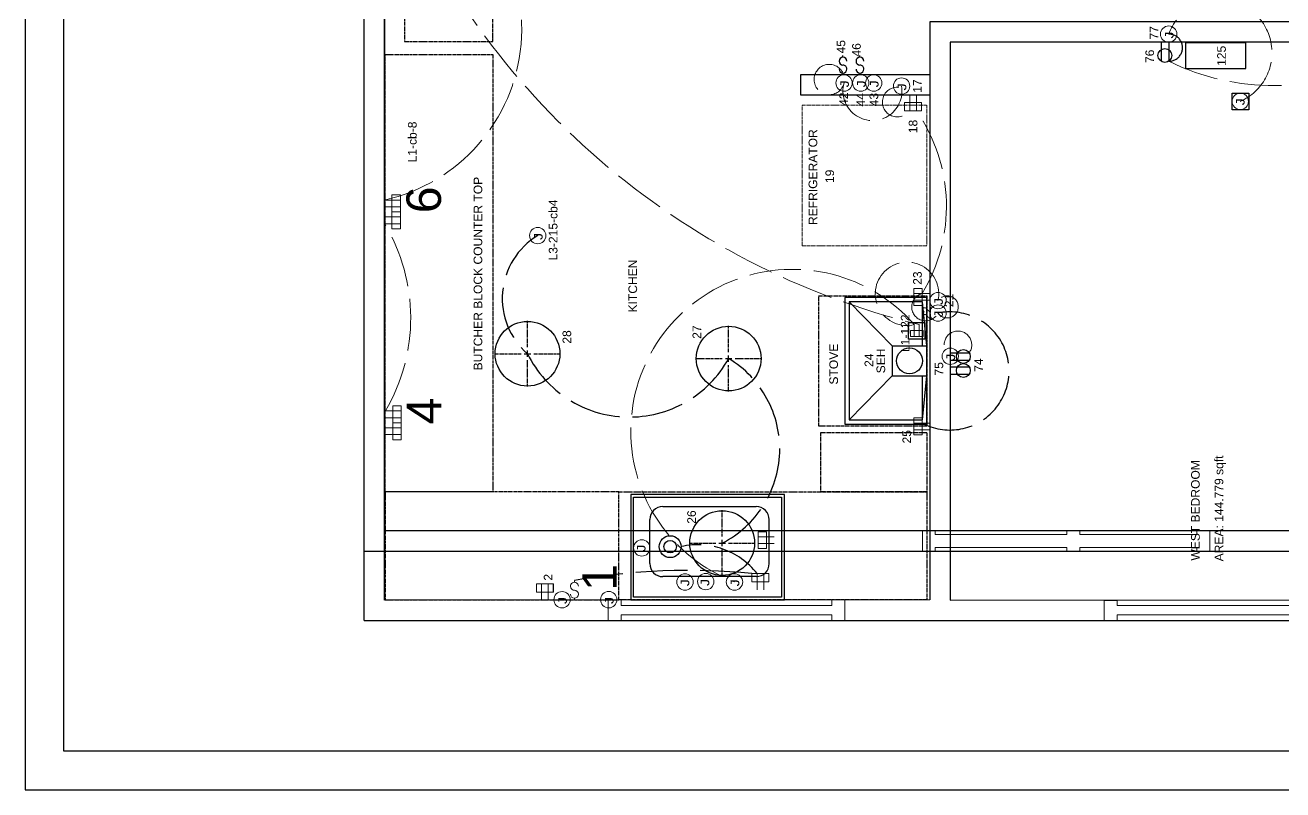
# Model space of a CAD drawing. Header units: inches. Extents: x 12 to 619, y -4 to 515.
# Drawn here: x 12.1 to 303.6, y -4 to 173.2 of the extents above; entities that cross this region are included whole.
import ezdxf

# ---------------------------------------------------------------- set-up
doc = ezdxf.new("R2010")
doc.units = ezdxf.units.IN
doc.header["$MEASUREMENT"] = 0
doc.linetypes.add('ACAD_ISO02W100', pattern=[15, 12, -3])
doc.linetypes.add('CENTER2', pattern=[1.125, 0.75, -0.125, 0.125, -0.125])
doc.layers.get('0').update_dxf_attribs({"color": 1, "lineweight": 9})
for name, color, linetype, lineweight in [('00-page-edge', 7, 'Continuous', 9), ('A101-Floorplan-1st-floor', 7, 'Continuous', 9), ('A201-Floorplan-2nd-floor', 7, 'Continuous', 9), ('A201-Text', 7, 'Continuous', 9), ('E201-Electrical-2nd-floor', 3, 'Continuous', 9)]:
    doc.layers.add(name, color=color, linetype=linetype, lineweight=lineweight)
doc.styles.add('Reg', font='Courier New.ttf', dxfattribs={"height": 1})
doc.styles.get("Standard").update_dxf_attribs({"font": 'Arial.ttf', "height": 2})

# ---------------------------------------------------------------- blocks, each defined once
blk = doc.blocks.new('refrigerator')
at = {"layer": 'A201-Floorplan-2nd-floor', "linetype": 'CENTER2'}
blk.add_lwpolyline([(0, 0), (-32.62500000000004, -5.684341886080801e-14), (-32.62500000000004, 28.92500000000001), (-2.842170943040401e-14, 28.92500000000001)], close=True, dxfattribs=at)
blk = doc.blocks.new('stove')
at = {"layer": 'A201-Floorplan-2nd-floor', "linetype": 'CENTER2', "lineweight": 30}
blk.add_lwpolyline([(-30.26531126583917, 24.99999999999997), (0, 24.99999999999997), (0, 0), (-30.26531126583917, -2.842170943040401e-14)], close=True, dxfattribs=at)
blk = doc.blocks.new('L1-family-room-patio-doors')
at = {"layer": 'A101-Floorplan-1st-floor'}
for p, q in [((1.4210854715202e-14, 66.63006426252417), (-4.749999999999964, 66.6300642625242)), ((-0.06611975256761582, 66.63006426252417), (-0.06611975256761582, 63.63006426252417)), ((-3.931971130998029, 63.63006426252423), (-4.749999999999972, 63.6300642625242)), ((-3.931971130998008, 33.12540443734878), (-3.931971130998022, 63.63006426252417)), ((-0.9319711309980079, 33.12540443734878), (-0.9319711309980221, 63.63006426252417)), ((-7.105427357601002e-15, 63.63006426252417), (-0.9319711309980221, 63.6300642625242)), ((-4.749999999999972, 33.12540443734878), (-3.931971130998008, 33.12540443734878)), ((-0.9319711309980079, 33.12540443734878), (-1.4210854715202e-14, 33.12540443734878)), ((-0.06611975256760871, 33.12807143744789), (-0.06611975256760871, 30.12807143744789)), ((-4.749999999999972, 30.12540443734878), (-3.931971130998001, 30.12540443734872)), ((-3.931971130997994, 2.999999999999943), (-3.931971130998008, 30.12540443734872)), ((-0.9319711309979937, 2.999999999999943), (-0.9319711309980079, 30.12540443734872)), ((-0.9319711309979937, 30.12540443734866), (0, 30.12540443734872)), ((-4.749999999999964, 3), (-3.931971130998001, 3.000000000000057)), ((-0.9319711309979937, 3.000000000000057), (0, 3)), ((-0.06611975256760161, 3.000719240634851), (-0.06611975256760161, 0.0007192406348508484)), ((-4.749999999999964, 0), (0, 0))]:
    blk.add_line(p, q, dxfattribs=at)
at = {"layer": 'A101-Floorplan-1st-floor', "lineweight": 30}
for p, q in [((-4.749999999999964, 66.63006426252417), (-4.749999999999972, 63.6300642625242)), ((-4.749999999999957, 33.12540443734878), (-4.749999999999972, 30.12540443734878)), ((-4.749999999999964, 3), (-4.749999999999964, 0))]:
    blk.add_line(p, q, dxfattribs=at)
blk = doc.blocks.new('L2-switch-1')
at = {"layer": 'E201-Electrical-2nd-floor'}
for p, q in [((0.4056114763056229, 0, -43.5), (0, 0, -43.5)), ((4.082971790650141, 0, -43.5), (4.488463486875091, 0, -43.5))]:
    blk.add_line(p, q, dxfattribs=at)
for centre, radius, start, end in [((1.321572804335801, 0, -43.5), 0.9159613280301818, 90, 270), ((3.167010462619977, -2.842170943040401e-14, -43.5), 0.9159613280302098, 269.999999999998, 179.9999999999984), ((1.335087806559557, -2.842170943040401e-14, -43.5), 0.9159613280302118, 270.000000000002, 1.628443996909321e-12)]:
    blk.add_arc(centre, radius, start, end, dxfattribs=at)
blk = doc.blocks.new('L2-gfci-duplex-2')
at = {"layer": 'E201-Electrical-2nd-floor'}
for p, q in [((0, 0, -43.5), (3.724780324608616, -5.684341886080801e-14, -43.5)), ((3.724780324608616, 1.176676627787373, -43.5), (1.787280324608616, 1.176676627787401, -43.5)), ((1.787280324608616, -2.74557879817047, -43.5), (1.787280324608616, 1.176676627787373, -43.5)), ((0, -1.568902170383069, -43.5), (3.724780324608616, -1.568902170383069, -43.5))]:
    blk.add_line(p, q, dxfattribs=at)
at = {"layer": 'E201-Electrical-2nd-floor', "elevation": -43.5}
blk.add_lwpolyline([(1.787280324608616, -2.74557879817047), (1.787280324608616, 1.176676627787373), (3.724780324608616, 1.176676627787373), (3.724780324608616, -2.745578798170499)], close=True, dxfattribs=at)
blk = doc.blocks.new('L2-north-kitchen-butcher-block')
at = {"layer": 'A201-Floorplan-2nd-floor', "linetype": 'CENTER2', "lineweight": 30}
blk.add_lwpolyline([(-5.684341886080801e-14, -25), (-101.3226223800502, -25), (-101.3226223800502, 0), (0, 0)], close=True, dxfattribs=at)
blk = doc.blocks.new('L2-kitchen-NW-butcher-block')
at = {"layer": 'A201-Floorplan-2nd-floor', "linetype": 'CENTER2', "lineweight": 30}
blk.add_lwpolyline([(24.99999999999998, -54.1875365671641), (24.99999999999996, -1.4210854715202e-14), (0, 0), (-1.4210854715202e-14, -54.18753656716407)], close=True, dxfattribs=at)
blk = doc.blocks.new('L2-kitchen-butcher-block-sink')
at = {"layer": 'A201-Floorplan-2nd-floor', "linetype": 'CENTER2', "lineweight": 30}
blk.add_lwpolyline([(1.4210854715202e-14, 71.36250000000004), (25.00000000000001, 71.36250000000004), (25.00000000000001, 2.842170943040401e-14), (0, 0)], close=True, dxfattribs=at)
blk = doc.blocks.new('L2-butcher-block-west-stove')
at = {"layer": 'A201-Floorplan-2nd-floor', "linetype": 'CENTER2', "lineweight": 30}
for p, q in [((13.68750000000001, 24.62429887849328), (1.4210854715202e-14, 24.62429887849333)), ((0, 0), (1.4210854715202e-14, 24.62429887849333)), ((13.68750000000001, 0), (13.68750000000001, 24.62429887849331)), ((13.68750000000001, 0), (0, 0))]:
    blk.add_line(p, q, dxfattribs=at)
blk = doc.blocks.new('smart-hood')
at = {"lineweight": 30}
for p, q in [((11.15624999999999, 8), (11.15624999999999, 0)), ((18.15624999999999, 8), (11.15624999999999, 8)), ((18.15624999999999, 8), (18.15624999999999, 0))]:
    blk.add_line(p, q, dxfattribs=at)
blk.add_lwpolyline([(0, 0), (29.3125, 0), (29.3125, 19), (0, 19)], close=True, dxfattribs=at)
blk.add_lwpolyline([(18.15624999999999, 1), (28.3125, 1), (28.3125, 18), (1, 18), (1, 1), (11.15624999999999, 1)], dxfattribs=at)
blk.add_circle((14.65624999999999, 4), 3, dxfattribs=at)
blk = doc.blocks.new('L2-stove-exhaust-hood')
at = {"layer": 'A201-Floorplan-2nd-floor', "lineweight": 30}
for p, q in [((0, 8), (-10.15624999999999, 18)), ((17.15625000000003, 18), (7, 8)), ((-10.15624999999999, 1), (0, 0)), ((7, 0), (17.15625000000003, 1))]:
    blk.add_line(p, q, dxfattribs=at)
blk.add_blockref('smart-hood', (-11.15624999999999, 0), dxfattribs=at)
blk = doc.blocks.new('L2-gfci-duplex-4')
at = {"layer": 'E201-Electrical-2nd-floor'}
for p, q in [((-3.922255425957857, 0, -48.875), (-3.922255425957857, -1.961127712978907, -48.875)), ((3.922255425957886, 0, -48.875), (-3.922255425957857, 0, -48.875)), ((-2.74557879817047, 1.763652611629709, -48.875), (-2.745578798170442, -1.961127712978907, -48.875)), ((-1.176676627787401, 1.763652611629709, -48.875), (-1.176676627787401, -1.961127712978907, -48.875)), ((0, -1.961127712978922, -48.875), (0, 0, -48.875)), ((1.176676627787401, 1.695715670544189, -48.875), (1.176676627787415, -1.961127712978922, -48.875)), ((2.74557879817047, 1.695715670544189, -48.875), (2.745578798170484, -1.961127712978922, -48.875)), ((3.922255425957871, -1.961127712978922, -48.875), (3.922255425957886, 1.4210854715202e-14, -48.875)), ((-3.922255425957857, -1.961127712978907, -48.875), (3.9222554259579, -1.961127712978922, -48.875))]:
    blk.add_line(p, q, dxfattribs=at)
blk = doc.blocks.new('L2-gfci-duplex-6')
at = {"layer": 'E201-Electrical-2nd-floor'}
for p, q in [((-3.922255425957871, 0, -49.375), (-3.922255425957871, -1.961127712978907, -49.375)), ((3.922255425957871, 0, -49.375), (-3.922255425957871, 0, -49.375)), ((-2.745578798170484, 1.691140943116366, -49.375), (-2.745578798170442, -1.961127712978907, -49.375)), ((-1.176676627787401, 1.691140943116366, -49.375), (-1.176676627787401, -1.961127712978907, -49.375)), ((-2.842170943040401e-14, -1.961127712978922, -49.375), (0, 0, -49.375)), ((1.176676627787401, 1.695715670544189, -49.375), (1.176676627787401, -1.961127712978922, -49.375)), ((2.74557879817047, 1.695715670544189, -49.375), (2.74557879817047, -1.961127712978922, -49.375)), ((3.922255425957871, -1.961127712978922, -49.375), (3.922255425957871, 1.4210854715202e-14, -49.375)), ((-3.922255425957871, -1.961127712978907, -49.375), (3.9222554259579, -1.961127712978922, -49.375))]:
    blk.add_line(p, q, dxfattribs=at)
blk = doc.blocks.new('L2-gfci-duplex-10')
at = {"layer": 'E201-Electrical-2nd-floor'}
for p, q in [((0, 1.568902170383069), (3.724780324608616, 1.568902170383012)), ((0, 0), (3.724780324608616, 0)), ((3.724780324608616, 2.745578798170442), (1.787280324608616, 2.74557879817047)), ((1.787280324608616, -1.176676627787401), (1.787280324608616, 2.745578798170442))]:
    blk.add_line(p, q, dxfattribs=at)
blk.add_lwpolyline([(1.787280324608616, -1.176676627787401), (1.787280324608616, 2.745578798170442), (3.724780324608616, 2.745578798170442), (3.724780324608616, -1.17667662778743)], close=True, dxfattribs=at)
blk = doc.blocks.new('L2-gfci-duplex-9')
at = {"layer": 'E201-Electrical-2nd-floor'}
for p, q in [((-1.4210854715202e-14, 0), (-2.842170943040401e-14, -1.9375)), ((3.922255425957857, 0), (0, 0)), ((1.176676627787373, -3.724780324608616), (1.176676627787401, 0)), ((2.745578798170442, -3.724780324608616), (2.745578798170442, 0)), ((3.922255425957857, -1.9375), (3.922255425957857, 0)), ((3.922255425957843, -1.9375), (-1.4210854715202e-14, -1.9375))]:
    blk.add_line(p, q, dxfattribs=at)
blk = doc.blocks.new('L2-cabinet-holding-kitchen-sink')
at = {"layer": 'A201-Floorplan-2nd-floor', "lineweight": -3}
for points in [[(0, 0), (1.4210854715202e-14, 35.5625), (-24.42084629906744, 35.5625), (-24.39731310631203, 0)], [(-23.77272655809248, 0.6249999999999716), (-23.79543257359816, 34.9375), (-0.6249999999999929, 34.93750000000003), (-0.6250000000000071, 0.6249999999999716)]]:
    blk.add_lwpolyline(points, close=True, dxfattribs=at)
blk = doc.blocks.new('L2-insinkerator')
at = {"layer": 'E201-Electrical-2nd-floor', "lineweight": -3}
blk.add_circle((-2.131628207280301e-14, 2.528715035983168), 2.528715035983169, dxfattribs=at)
blk = doc.blocks.new('L2-kitchen-sink-and-drain')
at = {"layer": 'A201-Floorplan-2nd-floor', "lineweight": -3}
for p, q in [((-3.937500000000036, 4.71875), (6.281249999999993, 4.718749999999972)), ((-6.937500000000078, -19.96875000000003), (-6.937500000000043, 1.71875)), ((9.281249999999986, 1.718749999999972), (9.281249999999979, -19.96875000000003)), ((-3.937500000000078, -22.96875000000003), (6.281249999999979, -22.96875000000003))]:
    blk.add_line(p, q, dxfattribs=at)
blk.add_circle((0, 0), 1.454589273931147, dxfattribs=at)
for centre, start, end in [((-3.937500000000043, 1.71875), 90, 180), ((6.281249999999986, 1.718749999999972), 0, 90), ((-3.937500000000078, -19.96875000000003), 180, 270), ((6.281249999999979, -19.96875000000003), 270, 0)]:
    blk.add_arc(centre, 3.000000000000001, start, end, dxfattribs=at)
blk = doc.blocks.new('L2-gfci-duplex-18')
at = {"layer": 'E201-Electrical-2nd-floor'}
for p, q in [((-3.724780324608616, 2.745578798170527, -29.75), (-1.787280324608616, 2.745578798170527, -29.75)), ((-1.787280324608616, 2.74557879817047, -29.75), (-3.724780324608616, 2.74557879817047, -29.75)), ((-3.724780324608616, 2.74557879817047, -29.75), (-3.724780324608616, -1.176676627787401, -29.75)), ((0, 1.568902170383126, -29.75), (-3.724780324608616, 1.568902170383097, -29.75)), ((0, 1.568902170383069, -29.75), (-3.724780324608616, 1.568902170383069, -29.75)), ((0, 0, -29.75), (-3.724780324608616, 0, -29.75)), ((-1.787280324608616, 2.74557879817047, -29.75), (-1.787280324608616, -1.176676627787401, -29.75)), ((-3.724780324608616, -1.176676627787401, -29.75), (-1.787280324608616, -1.176676627787401, -29.75))]:
    blk.add_line(p, q, dxfattribs=at)
blk = doc.blocks.new('L2-gfci-duplex-23')
at = {"layer": 'E201-Electrical-2nd-floor'}
for p, q in [((-1.176676627787387, 3.724780324608616, -56.5), (-1.176676627787401, 1.787280324608616, -56.5)), ((2.745578798170484, 3.724780324608616, -56.5), (-1.176676627787373, 3.724780324608616, -56.5)), ((0, 0, -56.5), (2.842170943040401e-14, 3.724780324608616, -56.5)), ((1.568902170383069, 0, -56.5), (1.568902170383069, 3.724780324608616, -56.5)), ((2.745578798170484, 1.787280324608616, -56.5), (2.745578798170484, 3.724780324608616, -56.5)), ((2.74557879817047, 1.787280324608616, -56.5), (-1.176676627787387, 1.787280324608616, -56.5))]:
    blk.add_line(p, q, dxfattribs=at)
blk = doc.blocks.new('L2-j-box-22')
at = {"layer": 'E201-Electrical-2nd-floor'}
blk.add_circle((0, -1.897563824351437), 1.897563824351379, dxfattribs=at)
at = {"layer": 'E201-Electrical-2nd-floor', "lineweight": 5, "style": 'Reg'}
blk.add_text('J', height=2.000000000000002, dxfattribs=at).set_placement((-1.251598938142592, -3.011922452136361))
blk = doc.blocks.new('L2-j-box-21')
at = {"layer": 'E201-Electrical-2nd-floor'}
blk.add_circle((0, -1.897563824351408), 1.897563824351379, dxfattribs=at)
at = {"layer": 'E201-Electrical-2nd-floor', "lineweight": 5, "style": 'Reg'}
blk.add_text('J', height=2.000000000000002, dxfattribs=at).set_placement((-1.251598938142592, -3.011922452136332))
blk = doc.blocks.new('L2-gfci-duplex-25')
at = {"layer": 'E201-Electrical-2nd-floor'}
for p, q in [((-1.176676627787387, 3.724780324608616, -56.5), (-1.176676627787401, 1.787280324608616, -56.5)), ((2.745578798170484, 3.724780324608616, -56.5), (-1.176676627787373, 3.724780324608616, -56.5)), ((0, 0, -56.5), (2.842170943040401e-14, 3.724780324608616, -56.5)), ((1.568902170383069, 0, -56.5), (1.568902170383069, 3.724780324608616, -56.5)), ((2.745578798170484, 1.787280324608616, -56.5), (2.745578798170484, 3.724780324608616, -56.5)), ((2.74557879817047, 1.787280324608616, -56.5), (-1.176676627787387, 1.787280324608616, -56.5))]:
    blk.add_line(p, q, dxfattribs=at)
blk = doc.blocks.new('*U117')
at = {"layer": 'E201-Electrical-2nd-floor', "color": 0, "linetype": 'CENTER2', "lineweight": -3, "transparency": 16777216}
for p, q in [((0, 1.5), (0, 7.62)), ((-7.62, 0), (-1.5, 0)), ((1.5, 0), (7.62, 0)), ((0, -7.62), (0, -1.5))]:
    blk.add_line(p, q, dxfattribs=at)
at = {"layer": 'E201-Electrical-2nd-floor', "color": 0, "linetype": 'Continuous', "lineweight": -3, "transparency": 16777216}
for p, q in [((-0.75, 0), (0.75, 0)), ((0, -0.75), (0, 0.75))]:
    blk.add_line(p, q, dxfattribs=at)
blk = doc.blocks.new('L2-ceiling-led-26')
at = {"layer": 'E201-Electrical-2nd-floor', "lineweight": -3}
blk.add_circle((-1.4210854715202e-14, 2.842170943040401e-14, -94.5), 7.5, dxfattribs=at)
at = {"layer": 'E201-Electrical-2nd-floor', "linetype": 'CENTER2', "lineweight": -3, "rotation": 270}
blk.add_blockref('*U117', (-1.4210854715202e-14, 2.842170943040401e-14, -94.5), dxfattribs=at)
blk = doc.blocks.new('*U119')
at = {"layer": 'E201-Electrical-2nd-floor', "color": 0, "linetype": 'CENTER2', "lineweight": -3, "transparency": 16777216}
for p, q in [((0, 1.5), (0, 7.62)), ((-7.62, 0), (-1.5, 0)), ((1.5, 0), (7.62, 0)), ((0, -7.62), (0, -1.5))]:
    blk.add_line(p, q, dxfattribs=at)
at = {"layer": 'E201-Electrical-2nd-floor', "color": 0, "linetype": 'Continuous', "lineweight": -3, "transparency": 16777216}
for p, q in [((-0.75, 0), (0.75, 0)), ((0, -0.75), (0, 0.75))]:
    blk.add_line(p, q, dxfattribs=at)
blk = doc.blocks.new('L2-ceiling-led-27')
at = {"layer": 'E201-Electrical-2nd-floor', "lineweight": -3}
blk.add_circle((0, 2.842170943040401e-14, -93.5), 7.5, dxfattribs=at)
at = {"layer": 'E201-Electrical-2nd-floor', "linetype": 'CENTER2', "lineweight": -3, "rotation": 270}
blk.add_blockref('*U119', (0, 2.842170943040401e-14, -93.5), dxfattribs=at)
blk = doc.blocks.new('*U121')
at = {"layer": 'E201-Electrical-2nd-floor', "color": 0, "linetype": 'CENTER2', "lineweight": -3, "transparency": 16777216}
for p, q in [((0, 1.5), (0, 7.62)), ((-7.62, 0), (-1.5, 0)), ((1.5, 0), (7.62, 0)), ((0, -7.62), (0, -1.5))]:
    blk.add_line(p, q, dxfattribs=at)
at = {"layer": 'E201-Electrical-2nd-floor', "color": 0, "linetype": 'Continuous', "lineweight": -3, "transparency": 16777216}
for p, q in [((-0.75, 0), (0.75, 0)), ((0, -0.75), (0, 0.75))]:
    blk.add_line(p, q, dxfattribs=at)
blk = doc.blocks.new('L2-ceiling-led-28')
at = {"layer": 'E201-Electrical-2nd-floor', "lineweight": -3}
blk.add_circle((-2.842170943040401e-14, 0, -93.875), 7.5, dxfattribs=at)
at = {"layer": 'E201-Electrical-2nd-floor', "linetype": 'CENTER2', "lineweight": -3, "rotation": 270}
blk.add_blockref('*U121', (-2.842170943040401e-14, 0, -93.875), dxfattribs=at)
blk = doc.blocks.new('L2-j-box-14')
at = {"layer": 'E201-Electrical-2nd-floor'}
blk.add_circle((0, -1.897563824351408), 1.897563824351378, dxfattribs=at)
at = {"layer": 'E201-Electrical-2nd-floor', "lineweight": 5, "style": 'Reg'}
blk.add_text('J', height=2, dxfattribs=at).set_placement((-1.101447668993899, -2.754250869257362))
blk = doc.blocks.new('L2-j-box-13')
at = {"layer": 'E201-Electrical-2nd-floor'}
blk.add_circle((0, 0), 1.897563824351378, dxfattribs=at)
at = {"layer": 'E201-Electrical-2nd-floor', "lineweight": 5, "style": 'Reg'}
blk.add_text('J', height=2, dxfattribs=at).set_placement((-1.198372811271497, -0.9832858675256375))
blk = doc.blocks.new('L2-j-box-12')
at = {"layer": 'E201-Electrical-2nd-floor'}
blk.add_circle((0, 0), 1.897563824351378, dxfattribs=at)
at = {"layer": 'E201-Electrical-2nd-floor', "lineweight": 5, "style": 'Reg'}
blk.add_text('J', height=2, dxfattribs=at).set_placement((-1.251598938142628, -0.8224641524907099))
blk = doc.blocks.new('L2-j-box-11')
at = {"layer": 'E201-Electrical-2nd-floor'}
blk.add_circle((0, 0), 1.897563824351377, dxfattribs=at)
at = {"layer": 'E201-Electrical-2nd-floor', "lineweight": 5, "style": 'Reg'}
blk.add_text('J', height=2, dxfattribs=at).set_placement((-1.2515989381426, -1.114358627784924))
blk = doc.blocks.new('L2-j-box-15')
at = {"layer": 'E201-Electrical-2nd-floor'}
blk.add_circle((0, 0), 1.897563824351378, dxfattribs=at)
at = {"layer": 'E201-Electrical-2nd-floor', "lineweight": 5, "style": 'Reg'}
blk.add_text('J', height=2.000000000000001, dxfattribs=at).set_placement((-1.251598938142607, -1.114358627784924))
blk = doc.blocks.new('L2-j-box-16')
at = {"layer": 'E201-Electrical-2nd-floor'}
blk.add_circle((0, 0), 1.897563824351378, dxfattribs=at)
at = {"layer": 'E201-Electrical-2nd-floor', "lineweight": 5, "style": 'Reg'}
blk.add_text('J', height=2.000000000000001, dxfattribs=at).set_placement((-1.2515989381426, -1.114358627784924))
blk = doc.blocks.new('L2-j-box-42')
at = {"layer": 'E201-Electrical-2nd-floor'}
blk.add_circle((-1.89756382435138, 0, -67.125), 1.89756382435138, dxfattribs=at)
at = {"layer": 'E201-Electrical-2nd-floor', "lineweight": 5, "style": 'Reg'}
blk.add_text('J', height=2.000000000000003, dxfattribs=at).set_placement((-3.149162762494001, -1.114358627784924, -67.125))
blk = doc.blocks.new('L2-j-box-44')
at = {"layer": 'E201-Electrical-2nd-floor'}
blk.add_circle((-1.89756382435138, 0, -75.625), 1.89756382435138, dxfattribs=at)
at = {"layer": 'E201-Electrical-2nd-floor', "lineweight": 5, "style": 'Reg'}
blk.add_text('J', height=2.000000000000003, dxfattribs=at).set_placement((-3.149162762494001, -1.114358627784924, -75.625))
blk = doc.blocks.new('L2-j-box-43')
at = {"layer": 'E201-Electrical-2nd-floor'}
blk.add_circle((-1.89756382435138, 0, -67.25), 1.897563824351379, dxfattribs=at)
at = {"layer": 'E201-Electrical-2nd-floor', "lineweight": 5, "style": 'Reg'}
blk.add_text('J', height=2.000000000000002, dxfattribs=at).set_placement((-3.149162762494001, -1.114358627784924, -67.25))
blk = doc.blocks.new('L2-j-box-17')
at = {"layer": 'E201-Electrical-2nd-floor'}
blk.add_circle((1.89756382435138, 0, -52.625), 1.897563824351379, dxfattribs=at)
at = {"layer": 'E201-Electrical-2nd-floor', "lineweight": 5, "style": 'Reg'}
blk.add_text('J', height=2.000000000000002, dxfattribs=at).set_placement((0.645964886208759, -1.114358627784924, -52.625))
blk = doc.blocks.new('L2-switch-45')
at = {"layer": 'E201-Electrical-2nd-floor', "lineweight": -3}
for p, q in [((0.4056114763056087, 0, -45.25), (0, 0, -45.25)), ((4.082971790650134, 0, -45.25), (4.488463486875077, 0, -45.25))]:
    blk.add_line(p, q, dxfattribs=at)
for centre, radius, start, end in [((1.321572804335801, 0, -45.25), 0.9159613280301816, 90, 270), ((3.16701046261997, -2.842170943040401e-14, -45.25), 0.9159613280302096, 269.9999999999984, 179.9999999999968), ((1.335087806559557, -2.842170943040401e-14, -45.25), 0.9159613280302116, 270.0000000000016, 1.628443996909321e-12)]:
    blk.add_arc(centre, radius, start, end, dxfattribs=at)
blk = doc.blocks.new('L2-switch-46')
at = {"layer": 'E201-Electrical-2nd-floor', "lineweight": -3}
for p, q in [((0.4056114763056087, 0, -45), (0, 0, -45)), ((4.082971790650134, 0, -45), (4.488463486875077, 0, -45))]:
    blk.add_line(p, q, dxfattribs=at)
for centre, radius, start, end in [((1.321572804335801, 0, -45), 0.9159613280301816, 90, 270), ((3.16701046261997, -5.684341886080801e-14, -45), 0.9159613280302096, 269.9999999999984, 179.9999999999984), ((1.335087806559557, -5.684341886080801e-14, -45), 0.9159613280302116, 270.0000000000016, 1.628443996909321e-12)]:
    blk.add_arc(centre, radius, start, end, dxfattribs=at)
blk = doc.blocks.new('L2-j-box-77')
at = {"layer": 'E201-Electrical-2nd-floor'}
blk.add_circle((1.89756382435138, 0, -8), 1.897563824351378, dxfattribs=at)
at = {"layer": 'E201-Electrical-2nd-floor', "lineweight": 5, "style": 'Reg'}
blk.add_text('J', height=2.000000000000001, dxfattribs=at).set_placement((0.6459648862087874, -1.114358627784952, -8))
blk = doc.blocks.new('L2-duplex-76')
at = {"layer": 'E201-Electrical-2nd-floor', "lineweight": -3}
for p, q in [((0, 1.730490851410309, -17.875), (-4.391429447441453, 1.730490851410309, -17.875)), ((0, 0, -17.875), (-4.381881643661643, 0, -17.875))]:
    blk.add_line(p, q, dxfattribs=at)
blk.add_circle((-3.032223134436151, 0.8727183660467972, -17.875), 1.607238450871619, dxfattribs=at)
blk = doc.blocks.new('L1-ceiling-register-119')
at = {"layer": 'A101-Floorplan-1st-floor', "lineweight": 30}
for p, q in [((-6, 0, -95.125), (-6, -14, -95.125)), ((0, 0, -95.125), (-6, 0, -95.125)), ((0, -14, -95.125), (0, 0, -95.125)), ((-6, -14, -95.125), (0, -14, -95.125))]:
    blk.add_line(p, q, dxfattribs=at)
blk = doc.blocks.new('L1-126')
at = {"layer": 'E201-Electrical-2nd-floor', "lineweight": 30}
for p, q in [((-1.979011026157366, 1.895279871394735), (0, 1.89756382435138)), ((-1.979011026157366, -1.954465428370099), (-1.979011026157366, 1.895279871394735)), ((0, 1.89756382435138), (1.931439360673977, 1.89756382435138)), ((1.931439360673977, 1.89756382435138), (1.931439360673977, -1.954465428370099)), ((1.931439360673977, -1.954465428370099), (-1.979011026157366, -1.954465428370099))]:
    blk.add_line(p, q, dxfattribs=at)
at = {"layer": 'E201-Electrical-2nd-floor'}
blk.add_circle((0, 0), 1.897563824351377, dxfattribs=at)
at = {"layer": 'E201-Electrical-2nd-floor', "lineweight": 5, "style": 'Reg'}
blk.add_text('J', height=2.000000000000002, dxfattribs=at).set_placement((-1.163827836633061, -0.9914776691309157))
blk = doc.blocks.new('L1-gfci-122')
at = {"layer": 'E201-Electrical-2nd-floor', "lineweight": 30}
for p, q in [((-2.062500000000028, 1.369853085365662), (-0.08348897384266252, 1.372137038322307)), ((-2.0625, -2.479892214399143), (-2.062500000000028, 1.369853085365662)), ((-0.08348897384266252, 1.372137038322336), (1.847950386831315, 1.372137038322336)), ((1.847950386831315, 1.372137038322336), (1.847950386831343, -2.479892214399143)), ((1.847950386831343, -2.479892214399143), (-2.0625, -2.479892214399143))]:
    blk.add_line(p, q, dxfattribs=at)
at = {"layer": 'E201-Electrical-2nd-floor'}
for p, q in [((-1.435970300846549, 0.8720891309434933), (0, 0.8720891309434933)), ((-1.435970300846549, -2.03487463886799), (-1.435970300846549, 0.8720891309434933)), ((1.32463559505824, 0), (-1.435970300846549, 0)), ((0, -2.03487463886799), (0, 0.8720891309434933)), ((1.32463559505824, -1.162785507924525), (-1.435970300846549, -1.162785507924525)), ((0, -2.03487463886799), (-1.435970300846549, -2.03487463886799))]:
    blk.add_line(p, q, dxfattribs=at)
blk = doc.blocks.new('L3-215')
at = {"layer": 'E201-Electrical-2nd-floor'}
blk.add_circle((0, 0), 1.89756382435138, dxfattribs=at)
at = {"layer": 'E201-Electrical-2nd-floor', "lineweight": 5, "style": 'Reg'}
blk.add_text('J', height=2.000000000000003, dxfattribs=at).set_placement((-1.251598938142621, -1.114358627784924))
blk = doc.blocks.new('L2-west-bedroom-window')
at = {"layer": 'A201-Floorplan-2nd-floor'}
for p, q in [((-4.750774708601021, 70.39565675893783), (-0.02328195464365024, 70.39565675893789)), ((-3.45469326074199, 67.39565675893778), (-4.750774708601014, 67.39565675893778)), ((-3.45469326074199, 67.39565675893778), (-3.454693260741976, 3.000000000007049)), ((-0.0222897646826965, 67.39565675893789), (-1.296081447859031, 67.39565675893789)), ((-1.296081447859038, 67.39565675893778), (-1.296081447859024, 3.000000000007049)), ((-4.750774708601, 3.000000000007049), (-3.454693260741976, 3.000000000007049)), ((-1.296081447859024, 3.000000000007049), (0, 3.000000000007049)), ((0, 3.000000000007162), (0, 7.048583938740194e-12)), ((7.105427357601002e-15, 7.048583938740194e-12), (-4.750774708601, 7.048583938740194e-12))]:
    blk.add_line(p, q, dxfattribs=at)
at = {"layer": 'A201-Floorplan-2nd-floor', "lineweight": 30}
for p, q in [((-4.750774708601021, 70.39565675893783), (-4.750774708601014, 67.39565675893778)), ((-0.02452782229541839, 70.39565675893789), (-0.0222897646826965, 67.39565675893789)), ((-4.750774708601, 3.000000000007049), (-4.750774708601, 7.048583938740194e-12))]:
    blk.add_line(p, q, dxfattribs=at)
blk = doc.blocks.new('L2-kitchen-window')
at = {"layer": 'A201-Floorplan-2nd-floor'}
for p, q in [((-0.03432785586465315, 54.87499999999991), (-4.83063619595287, 54.87499999999989)), ((-0.03432785586465315, 54.87986702452369), (-0.03432785586465315, 51.87499999999991)), ((-3.506117265400079, 51.87499999999991), (-4.829973198897278, 51.87499999999991)), ((-3.506117265400079, 51.87499999999997), (-3.506117265400071, 2.999999999999972)), ((-0.03234263046525143, 51.87499999999991), (-1.313054606466459, 51.87499999999991)), ((-1.313054606466459, 51.8749999999994), (-1.313054606466459, 2.99999999999946)), ((-4.81917187186653, 2.999999999999943), (-3.506117265400071, 2.999999999999972)), ((-1.313054606466459, 2.999999999999432), (0, 2.99999999999946)), ((0, 2.999999999999972), (0, -8.526512829121202e-14)), ((0.001985225399394608, 0), (-4.818508874810938, 0))]:
    blk.add_line(p, q, dxfattribs=at)
at = {"layer": 'A201-Floorplan-2nd-floor', "lineweight": 30}
for p, q in [((-4.829973198897264, 54.87499999999991), (-4.829973198897278, 51.87499999999991)), ((-4.818508874810938, 3), (-4.818508874810938, 0))]:
    blk.add_line(p, q, dxfattribs=at)

msp = doc.modelspace()

# ---------------------------------------------------------------- linework, layer by layer
at = {"layer": '00-page-edge', "lineweight": -3}
for points in [[(12.09614846318345, -4.038672618864892), (619.3968956498956, -4.038672618865007), (619.3968956498956, 515.3126089268546), (12.09614846318354, 515.3126089268545)], [(565.3968956498956, 4.961327381134986), (21.09614846318345, 4.961327381135106), (21.09614846318354, 506.3126089268546), (565.3968956498953, 506.3126089268545)]]:
    msp.add_lwpolyline(points, close=True, dxfattribs=at)
at = {"layer": 'A101-Floorplan-1st-floor', "lineweight": -3}
for p, q in [((90.69125377139382, 51.28747529652103), (90.69125377139385, 206.318725296521)), ((95.4412537713938, 56.03747529652094), (95.4412537713938, 206.318725296521)), ((95.4412537713938, 56.03747529652094), (422.8475037713938, 56.03747529652087)), ((90.69125377139382, 51.28747529652104), (532.5022124542218, 51.28747529652095))]:
    msp.add_line(p, q, dxfattribs=at)
at = {"layer": 'A201-Floorplan-2nd-floor', "lineweight": -3}
for p, q in [((90.69125360776842, 35.1678025557962), (90.69124863422839, 356.5673165256259)), ((221.7882426471393, 161.6625030366509), (191.7882426471392, 161.6625030366509)), ((191.7882426471392, 161.6625030366509), (191.7882426471394, 157.0259441455757)), ((191.7882426471394, 157.0259441455757), (221.7882426471392, 157.0259441455757)), ((90.69125360776843, 35.1678025557962), (532.5022124542218, 35.26544234407782))]:
    msp.add_line(p, q, dxfattribs=at)
msp.add_lwpolyline([(221.7882426471392, 173.9382530366512), (221.7882426471392, 40.02594414557565), (95.41324264713921, 39.94231652562586), (95.41324264713934, 351.8173165256259), (390.6044375467756, 351.8173165256259), (390.6044375467752, 242.754816525626), (453.4519875467756, 242.7548165256259), (453.4519875467755, 218.2548165256259), (439.8978824186208, 218.254816525626), (439.8978824186207, 152.5048165256259), (404.5647124542219, 152.5048165256259), (404.5647124542219, 173.9382530366513), (221.7828674120348, 173.9382530366512)], dxfattribs=at)
at = {"layer": 'A201-Floorplan-2nd-floor', "linetype": 'CENTER2', "lineweight": -3}
msp.add_lwpolyline([(120.5382060799752, 204.3485665256258), (100.0382060799752, 204.3485665256258), (100.0382060799752, 169.3485665256258), (120.5382060799752, 169.3485665256258)], close=True, dxfattribs=at)
at = {"layer": 'A201-Floorplan-2nd-floor', "lineweight": -3}
msp.add_lwpolyline([(226.5328674120348, 39.91648346893811), (370.6584624542219, 39.96415012511052), (370.6584624542219, 93.03606652562597), (399.8147124542219, 93.03606652562594), (399.8147124542219, 169.1882530366513), (226.5328674120348, 169.1882530366513)], close=True, dxfattribs=at)
at = {"layer": 'A201-Text', "lineweight": 5}
msp.add_line((120.5382060799752, 169.3485665256258), (120.5382060799752, 170.4735665256258), dxfattribs=at)
at = {"layer": 'E201-Electrical-2nd-floor', "lineweight": -3}
for p, q in [((226.5328674120348, 97.26230521737017), (230.9147490556965, 97.26230521737017)), ((226.5328674120348, 95.53181436595986), (230.9242968594762, 95.5318143659598)), ((226.5328674120348, 94.0179938880612), (230.9147490556965, 94.0179938880612)), ((226.5328674120348, 92.28750303665089), (230.9242968594762, 92.28750303665083)), ((134.5338214453097, 41.75366770820222), (134.5338214453097, 43.69116770820222))]:
    msp.add_line(p, q, dxfattribs=at)
for centre in [(229.565090546471, 96.38958685132337), (229.565090546471, 93.1452755220144)]:
    msp.add_circle(centre, 1.607238450871619, dxfattribs=at)
at = {"layer": 'E201-Electrical-2nd-floor', "linetype": 'ACAD_ISO02W100', "lineweight": 5}
for centre, radius, start, end in [((214.6294401537907, 98.49752499343117), 162.9976250418956, 348.7833249977933, 136.9244521240723), ((86.56378129222074, 172.310652624741), 40.63834645755237, 282.5709721067163, 67.36457129285886), ((261.3988189254441, 276.3777372148186), 177.6642365186598, 202.0016756427281, 256.3099665101585), ((288.7482038639317, 166.8031852024096), 12.35624671942703, 293.8975680799497, 159.7207184625224), ((198.4831900970841, 160.5578317556373), 3.520467046880047, 25.40415749591123, 346.9839683091224), ((301.513479838419, 214.5279307519076), 55.36631938052807, 243.9025353436675, 296.7199816645704), ((208.4960404411565, 157.8988456364585), 6.842222844993056, 164.1730943837373, 9.793556248502602), ((214.2447162248656, 155.3364499602379), 3.442880106564476, 89.50752267143824, 326.798738004042), ((186.8069101625309, 131.1311716437637), 38.83714893982782, 328.7264400854432, 34.80917101847842), ((58.93609203336984, 105.300824587712), 42.52297577447646, 329.5824392037146, 30.92707327120524), ((216.5071738818546, 110.9159397511337), 7.349915526217864, 347.6063126690219, 283.2228796142277), ((189.9656828288006, 79.10636881984034), 37.47487896948791, 41.13949697550141, 248.9673346219709), ((220.809948335805, 107.8645420742092), 3.208951978995838, 104.6019843396589, 333.6627981750803), ((225.8118313982691, 107.8896622334), 2.572732208826014, 214.2725147559683, 145.727485244035), ((228.3149006156707, 99.0906685408268), 3.194798519351792, 324.7621520607324, 236.0967598532065)]:
    msp.add_arc(centre, radius, start, end, dxfattribs=at)
at = {"layer": 'E201-Electrical-2nd-floor', "linetype": 'ACAD_ISO02W100', "lineweight": -3}
for centre, radius, start, end in [((277.2191633921436, 167.9460941269962), 3.140321009644555, 268.8815716621948, 91.11842833780622), ((139.6545412245681, 109.8520383567754), 16.97296673423601, 120.9984681743036, 229.0846299867254), ((226.4618700484007, 93.03721612731289), 13.6881241522054, 241.8352635102327, 101.7012221223604), ((152.1456146536733, 108.6857661444026), 26.32985356225608, 206.2850059038658, 330.9505867027403), ((162.5452798475514, 74.94236260987125), 24.46373238889883, 297.0305589823453, 58.95033339161242), ((168.0202823495981, 35.33414576514495), 17.42316290645616, 38.02004068989016, 102.9037161694868), ((165.6728610291762, -100.3506973819268), 147.1722671091798, 84.19062902008609, 100.2781986321541)]:
    msp.add_arc(centre, radius, start, end, dxfattribs=at)

# ---------------------------------------------------------------- block references
at = {"lineweight": -3, "rotation": 89.99999999999999}
for name, p in [('L2-north-kitchen-butcher-block', (95.53820607997517, 166.3485665256259)), ('refrigerator', (221.0882426471392, 154.6509441455757)), ('stove', (221.0882426471392, 110.4787554114148)), ('L2-stove-exhaust-hood', (221.0882426471393, 91.86969414557564)), ('L2-butcher-block-west-stove', (221.0882426471392, 65.02594414557564)), ('L2-kitchen-sink-and-drain', (161.6007426471392, 52.31731652562586)), ('L2-gfci-duplex-9', (181.9669926471392, 51.85368871961777)), ('L2-gfci-duplex-10', (183.3150714453097, 42.34093726287455)), ('L2-gfci-duplex-2', (131.7882426471392, 39.9663873835936, 43.5))]:
    msp.add_blockref(name, p, dxfattribs=at)
at = {"lineweight": 5, "rotation": 89.99999999999999}
for name, p in [('L1-126', (293.7537537713938, 155.5062252965209)), ('L2-cabinet-holding-kitchen-sink', (188.0694926471392, 64.40094414557565)), ('L2-insinkerator', (164.1294576831224, 52.31731652562588)), ('L2-kitchen-window', (202.1051439609284, 40.01093379102598)), ('L2-west-bedroom-window', (332.5977780944454, 39.9515623154676))]:
    msp.add_blockref(name, p, dxfattribs=at)
at = {"layer": 'A101-Floorplan-1st-floor', "lineweight": 5, "rotation": 89.99999999999999}
msp.add_blockref('L1-ceiling-register-119', (281.0662537713939, 169.0945030366512, 95.125), dxfattribs=at)
at = {"layer": 'A101-Floorplan-1st-floor', "lineweight": -3, "rotation": 89.99999999999999}
msp.add_blockref('L1-family-room-patio-doors', (286.6963383655328, 56.03747529652096), dxfattribs=at)
at = {"layer": 'A201-Floorplan-2nd-floor', "lineweight": 5, "rotation": 89.99999999999999}
for name, p in [('L2-gfci-duplex-18', (218.6944560799751, 157.0259441455757, 29.75)), ('L2-j-box-21', (221.7882426471392, 109.3384441455756)), ('L2-j-box-22', (221.7882426471392, 106.4408803212243)), ('L2-ceiling-led-28', (128.5382060799751, 97.02594414557564, 93.875)), ('L2-ceiling-led-27', (175.1632060799751, 95.90094414557565, 93.5)), ('L2-gfci-duplex-25', (221.7882426471392, 79.40094414557564, 56.5)), ('L2-ceiling-led-26', (173.6632060799751, 53.15094414557571, 94.5)), ('L2-j-box-14', (153.1319926471392, 52.02594414557566)), ('L2-j-box-13', (165.0469288227879, 44.12821758748318)), ('L2-j-box-12', (169.8551814667871, 44.22365350548404)), ('L2-j-box-11', (176.5159434207632, 44.12821758748317)), ('L2-j-box-16', (136.5469388227878, 40.02594414557567)), ('L2-j-box-15', (147.3594197261679, 40.03615460429338))]:
    msp.add_blockref(name, p, dxfattribs=at)
at = {"layer": 'A201-Floorplan-2nd-floor', "lineweight": -3, "rotation": 89.99999999999999}
for name, p in [('L2-kitchen-NW-butcher-block', (95.53820607997513, 40.02594414557569)), ('L2-kitchen-butcher-block-sink', (221.0882426471393, 40.02594414557564))]:
    msp.add_blockref(name, p, dxfattribs=at)
at = {"layer": 'E201-Electrical-2nd-floor', "lineweight": 5, "rotation": 89.99999999999999}
for name, p in [('L2-j-box-77', (277.1578674120349, 169.1882530366513, 8)), ('L2-duplex-76', (277.1578674120349, 169.1882530366513, 17.875)), ('L2-switch-45', (201.6632426471393, 161.6625030366509, 45.25)), ('L2-switch-46', (205.6007060799752, 161.6625030366509, 45)), ('L2-j-box-42', (201.9132060799752, 161.6625030366509, 67.125)), ('L2-j-box-44', (205.7882060799752, 161.6625030366509, 75.625)), ('L2-j-box-43', (208.7882060799752, 161.6625030366509, 67.25)), ('L2-j-box-17', (215.2385518107964, 157.1651348487154, 52.625)), ('L3-215', (130.9132060799751, 124.4009441455757)), ('L2-gfci-duplex-23', (221.7882426471392, 109.4009441455756, 56.5)), ('L1-gfci-122', (218.1883908097162, 102.4362522426362)), ('L2-j-box-77', (226.5328674120348, 94.54148346893811, 8))]:
    msp.add_blockref(name, p, dxfattribs=at)
at = {"layer": 'E201-Electrical-2nd-floor', "lineweight": -3, "rotation": 89.99999999999999}
for name, p in [('L2-gfci-duplex-6', (97.10438359025562, 129.9009441455757, 49.375)), ('L2-gfci-duplex-4', (97.30185869160483, 81.02594414557569, 48.875)), ('L2-switch-1', (139.4132330132938, 39.97143315844196, 43.5))]:
    msp.add_blockref(name, p, dxfattribs=at)

# ---------------------------------------------------------------- texts
at = {"layer": 'A101-Floorplan-1st-floor', "lineweight": 5}
msp.add_text('125', height=2, rotation=90, dxfattribs=at).set_placement((290.4002955687017, 163.7326878767694))
at = {"layer": 'A201-Text', "lineweight": 5}
for s, p in [('REFRIGERATOR', (195.6906574042895, 126.8463309357946)), ('BUTCHER BLOCK COUNTER TOP', (118.0455261570756, 93.16634838594513)), ('KITCHEN', (153.9372869690198, 106.5869034358953)), ('STOVE', (200.5030370139362, 89.87959911080593)), ('SEH', (211.4372785507878, 92.48782011156348)), ('AREA: 144.779 sqft', (289.8170083569717, 48.90889867042929)), ('WEST BEDROOM', (284.3537022148466, 49.08465640400581))]:
    msp.add_text(s, height=2, rotation=90, dxfattribs=at).set_placement(p)
at = {"layer": 'E201-Electrical-2nd-floor', "lineweight": 5}
for s, p in [('77', (274.7586530880679, 169.8383547323854)), ('45', (202.191860091387, 166.6153724995362)), ('46', (205.782141631844, 165.8897893086948)), ('76', (273.7602983106621, 164.3903439521512)), ('17', (219.9192370877329, 157.4881101142931)), ('42', (202.8382919662428, 154.460366348337)), ('44', (206.7858714589366, 154.3127385903127)), ('43', (209.8303006659108, 154.3493887847771)), ('L1-cb-8', (102.8353909207799, 141.3558182782735)), ('18', (218.907573686326, 148.1285287300338)), ('19', (199.5905599094799, 136.5882424637651)), ('L3-215-cb4', (135.4764021174829, 118.6351425616312)), ('23', (219.9209506845649, 112.9972600723606)), ('21', (227.24740272536, 107.8218178480679)), ('22', (222.0608565503302, 104.8785881956552)), ('28', (138.6604895387747, 99.36083355931872)), ('27', (168.7919609230413, 100.4857098170099)), ('24', (208.6674800131185, 93.96759378823812)), ('75', (224.895053932798, 91.9715290199821)), ('74', (234.0883569716175, 92.84074066768571)), ('25', (217.4497080277017, 76.23147208453979)), ('26', (167.564695440508, 57.62240072440679))]:
    msp.add_text(s, height=2, rotation=90, dxfattribs=at).set_placement(p)
at = {"layer": 'E201-Electrical-2nd-floor', "lineweight": -3, "attachment_point": 1, "rotation": 89.99999999999999}
for s, insert, char_height in [('6', (100.4741045377648, 129.5802746896001), 8), ('4', (100.5545426638318, 80.63624708745789), 8), ('1', (141.2390173733515, 42.07933970161206), 8), ('2', (132.3126401574832, 44.44445280652435), 2)]:
    msp.add_mtext(s, dxfattribs=dict(at, insert=insert, char_height=char_height))
at = {"layer": 'E201-Electrical-2nd-floor', "lineweight": 5, "insert": (215.0799685713725, 97.42605839809308), "char_height": 2, "attachment_point": 1, "rotation": 89.99999999999999}
msp.add_mtext('L1-122', dxfattribs=at)

doc.saveas('drawing.dxf')
